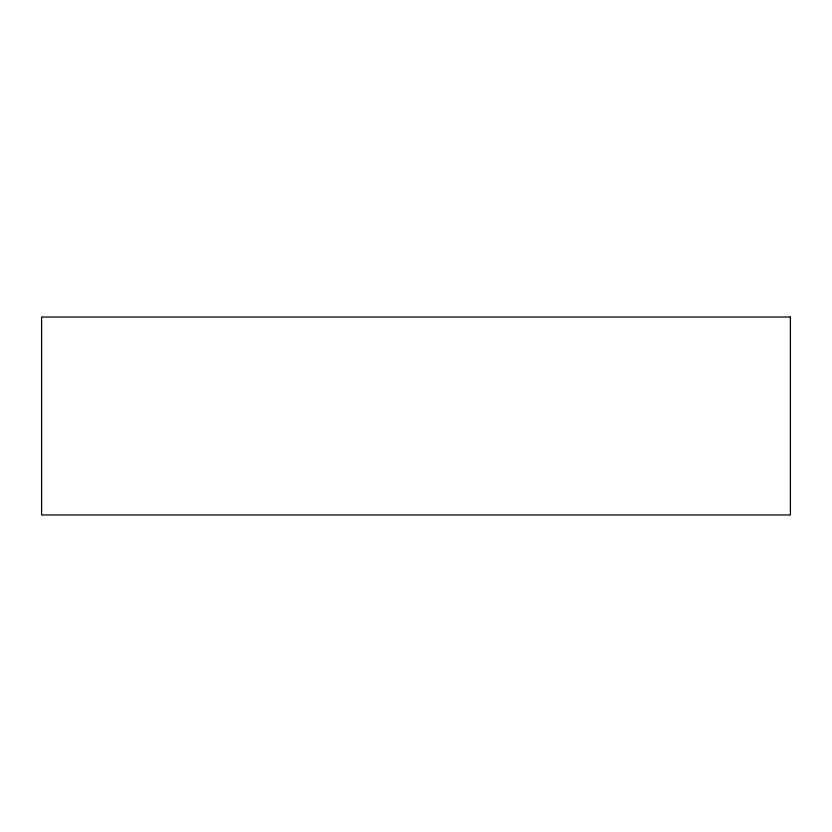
<?xml version="1.0" encoding="UTF-8"?>
<svg xmlns="http://www.w3.org/2000/svg" width="832" height="832" viewBox="0 0 832 832"><rect width="100%" height="100%" fill="white"/><g stroke="black" fill="none" stroke-linecap="round" stroke-linejoin="round"><path stroke-width="1.25" d="M790.4 317.023L41.6 317.023L41.6 514.977L790.4 514.977L790.4 317.023"/></g></svg>
